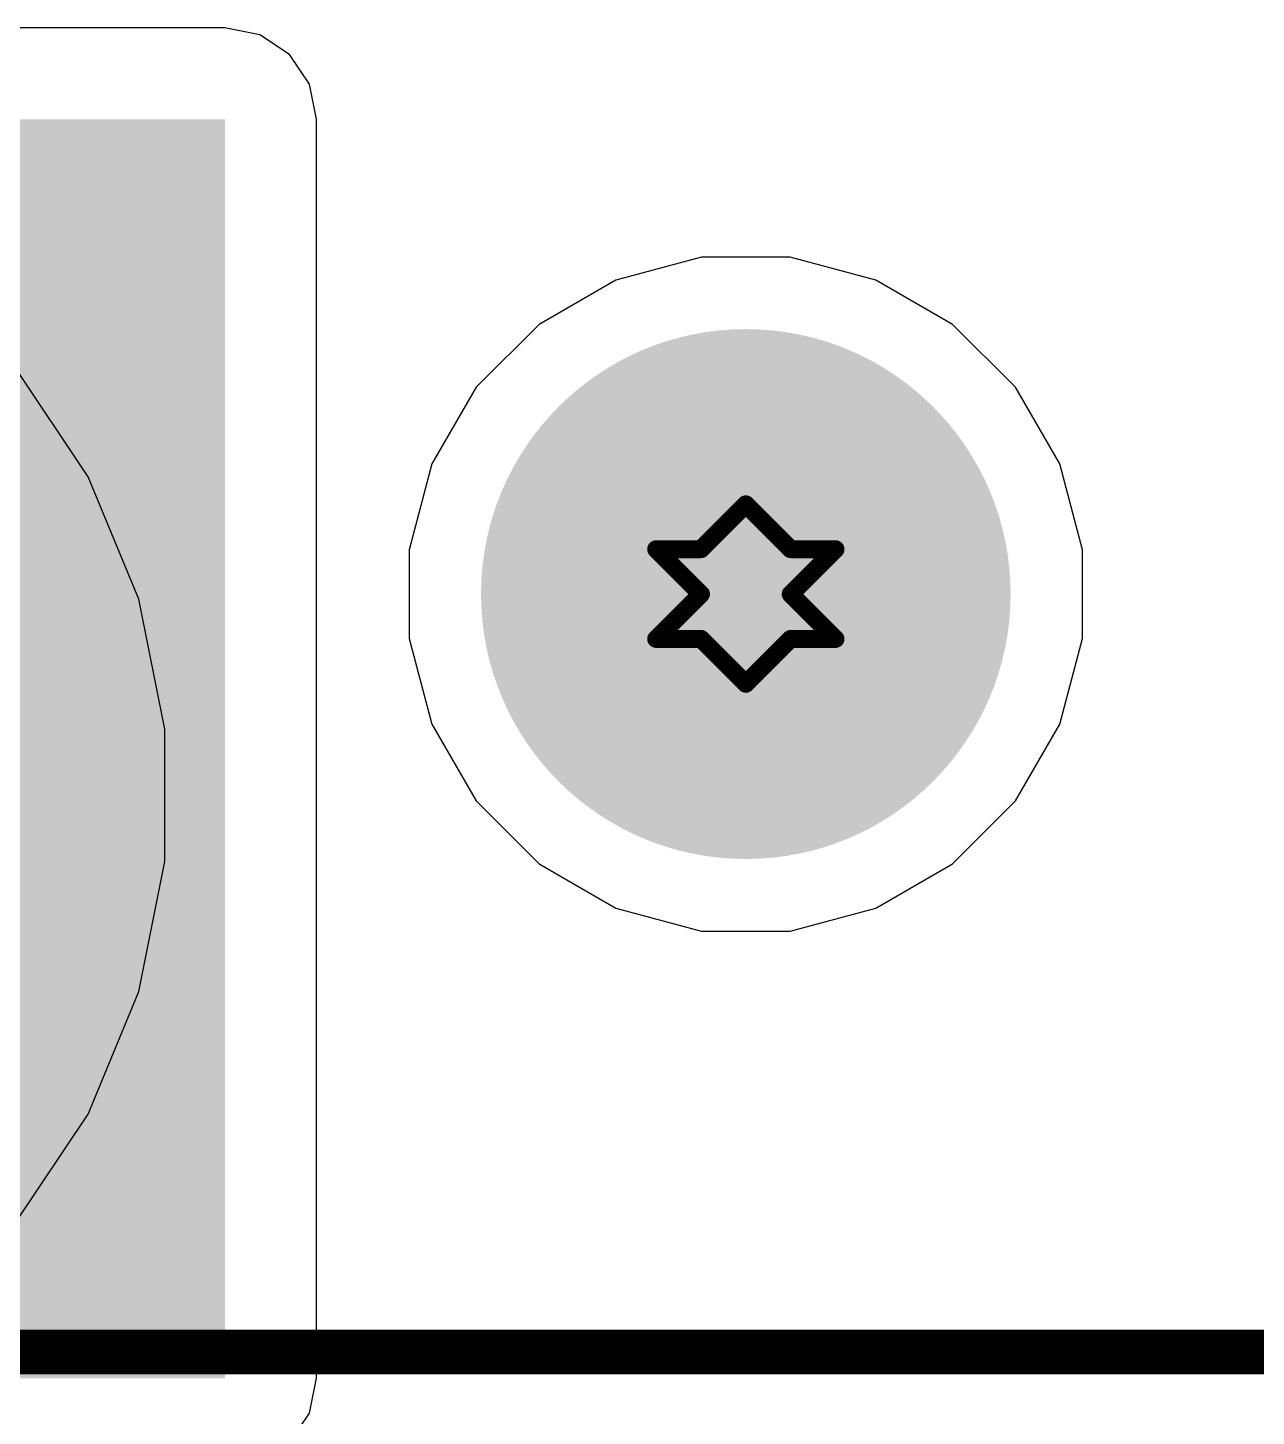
# Model space of a CAD drawing. Header units: inches. Extents: x 0 to 5271, y 0 to 5417.
# Drawn here: x 87.446 to 90.926, y 93.144 to 97.074 of the extents above; entities that cross this region are included whole.
import ezdxf

# ---------------------------------------------------------------- set-up
doc = ezdxf.new("R2010")
doc.units = ezdxf.units.IN
for name, color, linetype in [('Bottom Layer', 5, 'Continuous'), ('Bottom Solder', 6, 'Continuous'), ('Drill Drawing', 1, 'Continuous'), ('L2_GND1', 16, 'Continuous'), ('L3_SIG1', 76, 'Continuous'), ('L4_PWR', 90, 'Continuous'), ('L5_GND2', 156, 'Continuous'), ('L6_SIG2', 130, 'Continuous'), ('L7_GND3', 216, 'Continuous'), ('Multi-Layer', 9, 'Continuous'), ('Pad Holes', 156, 'Continuous'), ('Top Layer', 1, 'Continuous'), ('Top Overlay', 2, 'Continuous'), ('Top Solder', 216, 'Continuous')]:
    doc.layers.add(name, color=color, linetype=linetype)

# ---------------------------------------------------------------- blocks, each defined once
blk = doc.blocks.new('U224_081N_1BR61_529')
at = {"layer": 'Bottom Layer'}
h = blk.add_hatch(color=5, dxfattribs=at)
edge = h.paths.add_edge_path()
edge.add_arc((7.04997066, 2.8949777), 1.6499967, 0, 360)
h = blk.add_hatch(color=5, dxfattribs=at)
edge = h.paths.add_edge_path()
edge.add_arc((3.49996506, 2.3250017), 0.6999985999999999, 0, 360)
at = {"layer": 'Bottom Solder'}
h = blk.add_hatch(color=6, dxfattribs=at)
edge = h.paths.add_edge_path()
edge.add_arc((7.04997066, 2.8949777), 1.7000093, 0, 360)
h = blk.add_hatch(color=6, dxfattribs=at)
edge = h.paths.add_edge_path()
edge.add_arc((3.49996506, 2.3250017), 0.7500111999999999, 0, 360)
at = {"layer": 'L2_GND1'}
h = blk.add_hatch(color=16, dxfattribs=at)
edge = h.paths.add_edge_path()
edge.add_arc((7.04997066, 2.8949777), 1.6499967, 0, 360)
h = blk.add_hatch(color=16, dxfattribs=at)
edge = h.paths.add_edge_path()
edge.add_arc((3.49996506, 2.3250017), 0.6999985999999999, 0, 360)
at = {"layer": 'L3_SIG1'}
h = blk.add_hatch(color=76, dxfattribs=at)
edge = h.paths.add_edge_path()
edge.add_arc((7.04997066, 2.8949777), 1.6499967, 0, 360)
h = blk.add_hatch(color=76, dxfattribs=at)
edge = h.paths.add_edge_path()
edge.add_arc((3.49996506, 2.3250017), 0.6999985999999999, 0, 360)
at = {"layer": 'L4_PWR'}
h = blk.add_hatch(color=90, dxfattribs=at)
edge = h.paths.add_edge_path()
edge.add_arc((7.04997066, 2.8949777), 1.6499967, 0, 360)
h = blk.add_hatch(color=90, dxfattribs=at)
edge = h.paths.add_edge_path()
edge.add_arc((3.49996506, 2.3250017), 0.6999985999999999, 0, 360)
at = {"layer": 'L5_GND2'}
h = blk.add_hatch(color=156, dxfattribs=at)
edge = h.paths.add_edge_path()
edge.add_arc((7.04997066, 2.8949777), 1.6499967, 0, 360)
h = blk.add_hatch(color=156, dxfattribs=at)
edge = h.paths.add_edge_path()
edge.add_arc((3.49996506, 2.3250017), 0.6999985999999999, 0, 360)
at = {"layer": 'L6_SIG2'}
h = blk.add_hatch(color=130, dxfattribs=at)
edge = h.paths.add_edge_path()
edge.add_arc((7.04997066, 2.8949777), 1.6499967, 0, 360)
h = blk.add_hatch(color=130, dxfattribs=at)
edge = h.paths.add_edge_path()
edge.add_arc((3.49996506, 2.3250017), 0.6999985999999999, 0, 360)
at = {"layer": 'L7_GND3'}
h = blk.add_hatch(color=216, dxfattribs=at)
edge = h.paths.add_edge_path()
edge.add_arc((7.04997066, 2.8949777), 1.6499967, 0, 360)
h = blk.add_hatch(color=216, dxfattribs=at)
edge = h.paths.add_edge_path()
edge.add_arc((3.49996506, 2.3250017), 0.6999985999999999, 0, 360)
at = {"layer": 'Multi-Layer'}
h = blk.add_hatch(color=9, dxfattribs=at)
edge = h.paths.add_edge_path()
edge.add_arc((7.04997066, 2.8949777), 1.6499967, 0, 360)
h = blk.add_hatch(color=9, dxfattribs=at)
edge = h.paths.add_edge_path()
edge.add_arc((3.49996506, 2.3250017), 0.6999985999999999, 0, 360)
at = {"layer": 'Pad Holes'}
h = blk.add_hatch(color=7, dxfattribs=at)
edge = h.paths.add_edge_path()
edge.add_arc((3.49996506, 2.3250017), 0.3999992, 0, 360)
at = {"layer": 'Top Layer'}
h = blk.add_hatch(color=1, dxfattribs=at)
edge = h.paths.add_edge_path()
edge.add_arc((7.04997066, 2.8949777), 1.6499967, 0, 360)
h = blk.add_hatch(color=1, dxfattribs=at)
edge = h.paths.add_edge_path()
edge.add_arc((3.49996506, 2.3250017), 0.6999985999999999, 0, 360)
at = {"layer": 'Top Solder'}
h = blk.add_hatch(color=216, dxfattribs=at)
edge = h.paths.add_edge_path()
edge.add_arc((7.04997066, 2.8949777), 1.7000093, 0, 360)
h = blk.add_hatch(color=216, dxfattribs=at)
edge = h.paths.add_edge_path()
edge.add_arc((3.49996506, 2.3250017), 0.7500111999999999, 0, 360)
at = {"layer": 'Top Overlay'}
blk.add_lwpolyline([(6.070597459999999, 4.4703873, 0.127, 0.127, 0), (-6.121402539999999, 4.4703873, 0.127, 0.127, 0)], format="xyseb", dxfattribs=at)

msp = doc.modelspace()

# ---------------------------------------------------------------- hatches: boundary and pattern name
at = {"layer": 'Bottom Layer'}
msp.add_hatch(color=5, dxfattribs=at).paths.add_polyline_path([(80.86102699999999, 93.25101237999999), (88.00469572, 93.25101237999999), (88.00469572, 96.81504894), (80.86102699999999, 96.81504894)])

# ---------------------------------------------------------------- linework, layer by layer
for p, q in [((88.00469572, 97.07402733999999), (80.86102699999999, 97.07402733999999)), ((88.10380144, 97.0543144), (88.00469572, 97.07402733999999)), ((88.18781956, 96.99817531999999), (88.10380144, 97.0543144)), ((88.24395864, 96.91415719999999), (88.18781956, 96.99817531999999)), ((88.26367158, 96.81505148), (88.24395864, 96.91415719999999)), ((88.26367158, 93.25101237999999), (88.26367158, 96.81505148)), ((88.24395864, 93.15190666), (88.26367158, 93.25101237999999)), ((88.18781956, 93.06788854), (88.24395864, 93.15190666))]:
    msp.add_line(p, q, dxfattribs=at)
at = {"layer": 'Drill Drawing'}
for points in [[(89.35302931999999, 95.59798508, 0.0508, 0.0508, 0), (89.48002932, 95.72498508, 0.0508, 0.0508, 0)], [(89.48002932, 95.72498508, 0.0508, 0.0508, 0), (89.60702932, 95.59798508, 0.0508, 0.0508, 0)], [(89.22602932, 95.59798508, 0.0508, 0.0508, 0), (89.35302931999999, 95.47098507999999, 0.0508, 0.0508, 0)], [(89.22602932, 95.59798508, 0.0508, 0.0508, 0), (89.35302931999999, 95.59798508, 0.0508, 0.0508, 0)], [(89.60702932, 95.59798508, 0.0508, 0.0508, 0), (89.73402931999999, 95.59798508, 0.0508, 0.0508, 0)], [(89.60702932, 95.47098507999999, 0.0508, 0.0508, 0), (89.73402931999999, 95.59798508, 0.0508, 0.0508, 0)], [(89.22602932, 95.34398508, 0.0508, 0.0508, 0), (89.35302931999999, 95.47098507999999, 0.0508, 0.0508, 0)], [(89.60702932, 95.47098507999999, 0.0508, 0.0508, 0), (89.73402931999999, 95.34398508, 0.0508, 0.0508, 0)], [(89.22602932, 95.34398508, 0.0508, 0.0508, 0), (89.35302931999999, 95.34398508, 0.0508, 0.0508, 0)], [(89.35302931999999, 95.34398508, 0.0508, 0.0508, 0), (89.48002932, 95.21698508, 0.0508, 0.0508, 0)], [(89.48002932, 95.21698508, 0.0508, 0.0508, 0), (89.60702932, 95.34398508, 0.0508, 0.0508, 0)], [(89.60702932, 95.34398508, 0.0508, 0.0508, 0), (89.73402931999999, 95.34398508, 0.0508, 0.0508, 0)]]:
    msp.add_lwpolyline(points, format="xyseb", dxfattribs=at)
for points in [[(89.46732931999999, 95.72498508, 0.0254, 0.0254, 1), (89.49272932, 95.72498508, 0.0254, 0.0254, 1)], [(89.46732931999999, 95.72498508, 0.0254, 0.0254, 1), (89.49272932, 95.72498508, 0.0254, 0.0254, 1)], [(89.21332931999999, 95.59798508, 0.0254, 0.0254, 1), (89.23872932, 95.59798508, 0.0254, 0.0254, 1)], [(89.21332931999999, 95.59798508, 0.0254, 0.0254, 1), (89.23872932, 95.59798508, 0.0254, 0.0254, 1)], [(89.34032932, 95.59798508, 0.0254, 0.0254, 1), (89.36572932, 95.59798508, 0.0254, 0.0254, 1)], [(89.34032932, 95.59798508, 0.0254, 0.0254, 1), (89.36572932, 95.59798508, 0.0254, 0.0254, 1)], [(89.59432931999999, 95.59798508, 0.0254, 0.0254, 1), (89.61972931999999, 95.59798508, 0.0254, 0.0254, 1)], [(89.59432931999999, 95.59798508, 0.0254, 0.0254, 1), (89.61972931999999, 95.59798508, 0.0254, 0.0254, 1)], [(89.72132932, 95.59798508, 0.0254, 0.0254, 1), (89.74672932, 95.59798508, 0.0254, 0.0254, 1)], [(89.72132932, 95.59798508, 0.0254, 0.0254, 1), (89.74672932, 95.59798508, 0.0254, 0.0254, 1)], [(89.34032932, 95.47098507999999, 0.0254, 0.0254, 1), (89.36572932, 95.47098507999999, 0.0254, 0.0254, 1)], [(89.34032932, 95.47098507999999, 0.0254, 0.0254, 1), (89.36572932, 95.47098507999999, 0.0254, 0.0254, 1)], [(89.59432931999999, 95.47098507999999, 0.0254, 0.0254, 1), (89.61972931999999, 95.47098507999999, 0.0254, 0.0254, 1)], [(89.59432931999999, 95.47098507999999, 0.0254, 0.0254, 1), (89.61972931999999, 95.47098507999999, 0.0254, 0.0254, 1)], [(89.21332931999999, 95.34398508, 0.0254, 0.0254, 1), (89.23872932, 95.34398508, 0.0254, 0.0254, 1)], [(89.21332931999999, 95.34398508, 0.0254, 0.0254, 1), (89.23872932, 95.34398508, 0.0254, 0.0254, 1)], [(89.34032932, 95.34398508, 0.0254, 0.0254, 1), (89.36572932, 95.34398508, 0.0254, 0.0254, 1)], [(89.34032932, 95.34398508, 0.0254, 0.0254, 1), (89.36572932, 95.34398508, 0.0254, 0.0254, 1)], [(89.59432931999999, 95.34398508, 0.0254, 0.0254, 1), (89.61972931999999, 95.34398508, 0.0254, 0.0254, 1)], [(89.59432931999999, 95.34398508, 0.0254, 0.0254, 1), (89.61972931999999, 95.34398508, 0.0254, 0.0254, 1)], [(89.72132932, 95.34398508, 0.0254, 0.0254, 1), (89.74672932, 95.34398508, 0.0254, 0.0254, 1)], [(89.72132932, 95.34398508, 0.0254, 0.0254, 1), (89.74672932, 95.34398508, 0.0254, 0.0254, 1)], [(89.46732931999999, 95.21698508, 0.0254, 0.0254, 1), (89.49272932, 95.21698508, 0.0254, 0.0254, 1)], [(89.46732931999999, 95.21698508, 0.0254, 0.0254, 1), (89.49272932, 95.21698508, 0.0254, 0.0254, 1)]]:
    msp.add_lwpolyline(points, format="xyseb", close=True, dxfattribs=at)
at = {"layer": 'L2_GND1'}
for p, q in [((89.35443393999999, 96.42498368), (89.11180044, 96.35996983999999)), ((89.60562469999999, 96.42498368), (89.35443393999999, 96.42498368)), ((89.84825819999999, 96.35996983999999), (89.60562469999999, 96.42498368)), ((89.11180044, 96.35996983999999), (88.8942596, 96.23437445999998)), ((90.06579903999999, 96.23437445999998), (89.84825819999999, 96.35996983999999)), ((88.8942596, 96.23437445999998), (88.71663994, 96.0567548)), ((90.24341869999999, 96.0567548), (90.06579903999999, 96.23437445999998)), ((88.71663994, 96.0567548), (88.59104456, 95.83921396)), ((90.36901408, 95.83921396), (90.24341869999999, 96.0567548)), ((88.59104456, 95.83921396), (88.52603072, 95.59658046)), ((90.43402791999999, 95.59658046), (90.36901408, 95.83921396)), ((88.52603072, 95.59658046), (88.52603072, 95.3453897)), ((90.43402791999999, 95.3453897), (90.43402791999999, 95.59658046)), ((88.52603072, 95.3453897), (88.59104456, 95.1027562)), ((90.36901408, 95.1027562), (90.43402791999999, 95.3453897)), ((88.59104456, 95.1027562), (88.71663994, 94.88521535999999)), ((90.24341869999999, 94.88521535999999), (90.36901408, 95.1027562)), ((88.71663994, 94.88521535999999), (88.8942596, 94.70759569999998)), ((90.06579903999999, 94.70759569999998), (90.24341869999999, 94.88521535999999)), ((88.8942596, 94.70759569999998), (89.11180044, 94.58200031999999)), ((89.84825819999999, 94.58200031999999), (90.06579903999999, 94.70759569999998)), ((89.11180044, 94.58200031999999), (89.35443393999999, 94.51698648)), ((89.60562469999999, 94.51698648), (89.84825819999999, 94.58200031999999)), ((89.35443393999999, 94.51698648), (89.60562469999999, 94.51698648))]:
    msp.add_line(p, q, dxfattribs=at)
at = {"layer": 'L3_SIG1'}
for p, q in [((87.61732285999999, 95.80288942), (87.40895395999999, 96.11473538)), ((87.76085064, 95.45638516), (87.61732285999999, 95.80288942)), ((87.83402042, 95.08853728), (87.76085064, 95.45638516)), ((87.83402042, 94.71348087999999), (87.83402042, 95.08853728)), ((87.76085064, 94.34563299999999), (87.83402042, 94.71348087999999)), ((87.61732285999999, 93.99912873999999), (87.76085064, 94.34563299999999)), ((87.40895395999999, 93.68728278), (87.61732285999999, 93.99912873999999))]:
    msp.add_line(p, q, dxfattribs=at)
at = {"layer": 'L4_PWR'}
for p, q in [((89.35443393999999, 96.42498368), (89.11180044, 96.35996983999999)), ((89.60562469999999, 96.42498368), (89.35443393999999, 96.42498368)), ((89.84825819999999, 96.35996983999999), (89.60562469999999, 96.42498368)), ((89.11180044, 96.35996983999999), (88.8942596, 96.23437445999998)), ((90.06579903999999, 96.23437445999998), (89.84825819999999, 96.35996983999999)), ((88.8942596, 96.23437445999998), (88.71663994, 96.0567548)), ((90.24341869999999, 96.0567548), (90.06579903999999, 96.23437445999998)), ((87.61732285999999, 95.80288942), (87.40895395999999, 96.11473538)), ((88.71663994, 96.0567548), (88.59104456, 95.83921396)), ((90.36901408, 95.83921396), (90.24341869999999, 96.0567548)), ((88.59104456, 95.83921396), (88.52603072, 95.59658046)), ((90.43402791999999, 95.59658046), (90.36901408, 95.83921396)), ((87.76085064, 95.45638516), (87.61732285999999, 95.80288942)), ((88.52603072, 95.59658046), (88.52603072, 95.3453897)), ((90.43402791999999, 95.3453897), (90.43402791999999, 95.59658046)), ((87.83402042, 95.08853728), (87.76085064, 95.45638516)), ((88.52603072, 95.3453897), (88.59104456, 95.1027562)), ((90.36901408, 95.1027562), (90.43402791999999, 95.3453897)), ((87.83402042, 94.71348087999999), (87.83402042, 95.08853728)), ((88.59104456, 95.1027562), (88.71663994, 94.88521535999999)), ((90.24341869999999, 94.88521535999999), (90.36901408, 95.1027562)), ((88.71663994, 94.88521535999999), (88.8942596, 94.70759569999998)), ((90.06579903999999, 94.70759569999998), (90.24341869999999, 94.88521535999999)), ((87.76085064, 94.34563299999999), (87.83402042, 94.71348087999999)), ((88.8942596, 94.70759569999998), (89.11180044, 94.58200031999999)), ((89.84825819999999, 94.58200031999999), (90.06579903999999, 94.70759569999998)), ((89.11180044, 94.58200031999999), (89.35443393999999, 94.51698648)), ((89.60562469999999, 94.51698648), (89.84825819999999, 94.58200031999999)), ((89.35443393999999, 94.51698648), (89.60562469999999, 94.51698648)), ((87.61732285999999, 93.99912873999999), (87.76085064, 94.34563299999999)), ((87.40895395999999, 93.68728278), (87.61732285999999, 93.99912873999999))]:
    msp.add_line(p, q, dxfattribs=at)
at = {"layer": 'L5_GND2'}
for p, q in [((87.61732285999999, 95.80288942), (87.40895395999999, 96.11473538)), ((87.76085064, 95.45638516), (87.61732285999999, 95.80288942)), ((87.83402042, 95.08853728), (87.76085064, 95.45638516)), ((87.83402042, 94.71348087999999), (87.83402042, 95.08853728)), ((87.76085064, 94.34563299999999), (87.83402042, 94.71348087999999)), ((87.61732285999999, 93.99912873999999), (87.76085064, 94.34563299999999)), ((87.40895395999999, 93.68728278), (87.61732285999999, 93.99912873999999))]:
    msp.add_line(p, q, dxfattribs=at)
at = {"layer": 'L6_SIG2'}
for p, q in [((87.61732285999999, 95.80288942), (87.40895395999999, 96.11473538)), ((87.76085064, 95.45638516), (87.61732285999999, 95.80288942)), ((87.83402042, 95.08853728), (87.76085064, 95.45638516)), ((87.83402042, 94.71348087999999), (87.83402042, 95.08853728)), ((87.76085064, 94.34563299999999), (87.83402042, 94.71348087999999)), ((87.61732285999999, 93.99912873999999), (87.76085064, 94.34563299999999)), ((87.40895395999999, 93.68728278), (87.61732285999999, 93.99912873999999))]:
    msp.add_line(p, q, dxfattribs=at)
at = {"layer": 'L7_GND3'}
for p, q in [((87.61732285999999, 95.80288942), (87.40895395999999, 96.11473538)), ((87.76085064, 95.45638516), (87.61732285999999, 95.80288942)), ((87.83402042, 95.08853728), (87.76085064, 95.45638516)), ((87.83402042, 94.71348087999999), (87.83402042, 95.08853728)), ((87.76085064, 94.34563299999999), (87.83402042, 94.71348087999999)), ((87.61732285999999, 93.99912873999999), (87.76085064, 94.34563299999999)), ((87.40895395999999, 93.68728278), (87.61732285999999, 93.99912873999999))]:
    msp.add_line(p, q, dxfattribs=at)
at = {"layer": 'Top Layer'}
for p, q in [((87.61732285999999, 95.80288942), (87.40895395999999, 96.11473538)), ((87.76085064, 95.45638516), (87.61732285999999, 95.80288942)), ((87.83402042, 95.08853728), (87.76085064, 95.45638516)), ((87.83402042, 94.71348087999999), (87.83402042, 95.08853728)), ((87.76085064, 94.34563299999999), (87.83402042, 94.71348087999999)), ((87.61732285999999, 93.99912873999999), (87.76085064, 94.34563299999999)), ((87.40895395999999, 93.68728278), (87.61732285999999, 93.99912873999999))]:
    msp.add_line(p, q, dxfattribs=at)

# ---------------------------------------------------------------- block references
at = {"rotation": 180}
msp.add_blockref('U224_081N_1BR61_529', (92.97999438, 97.79598677999999), dxfattribs=at)

doc.saveas('drawing.dxf')
